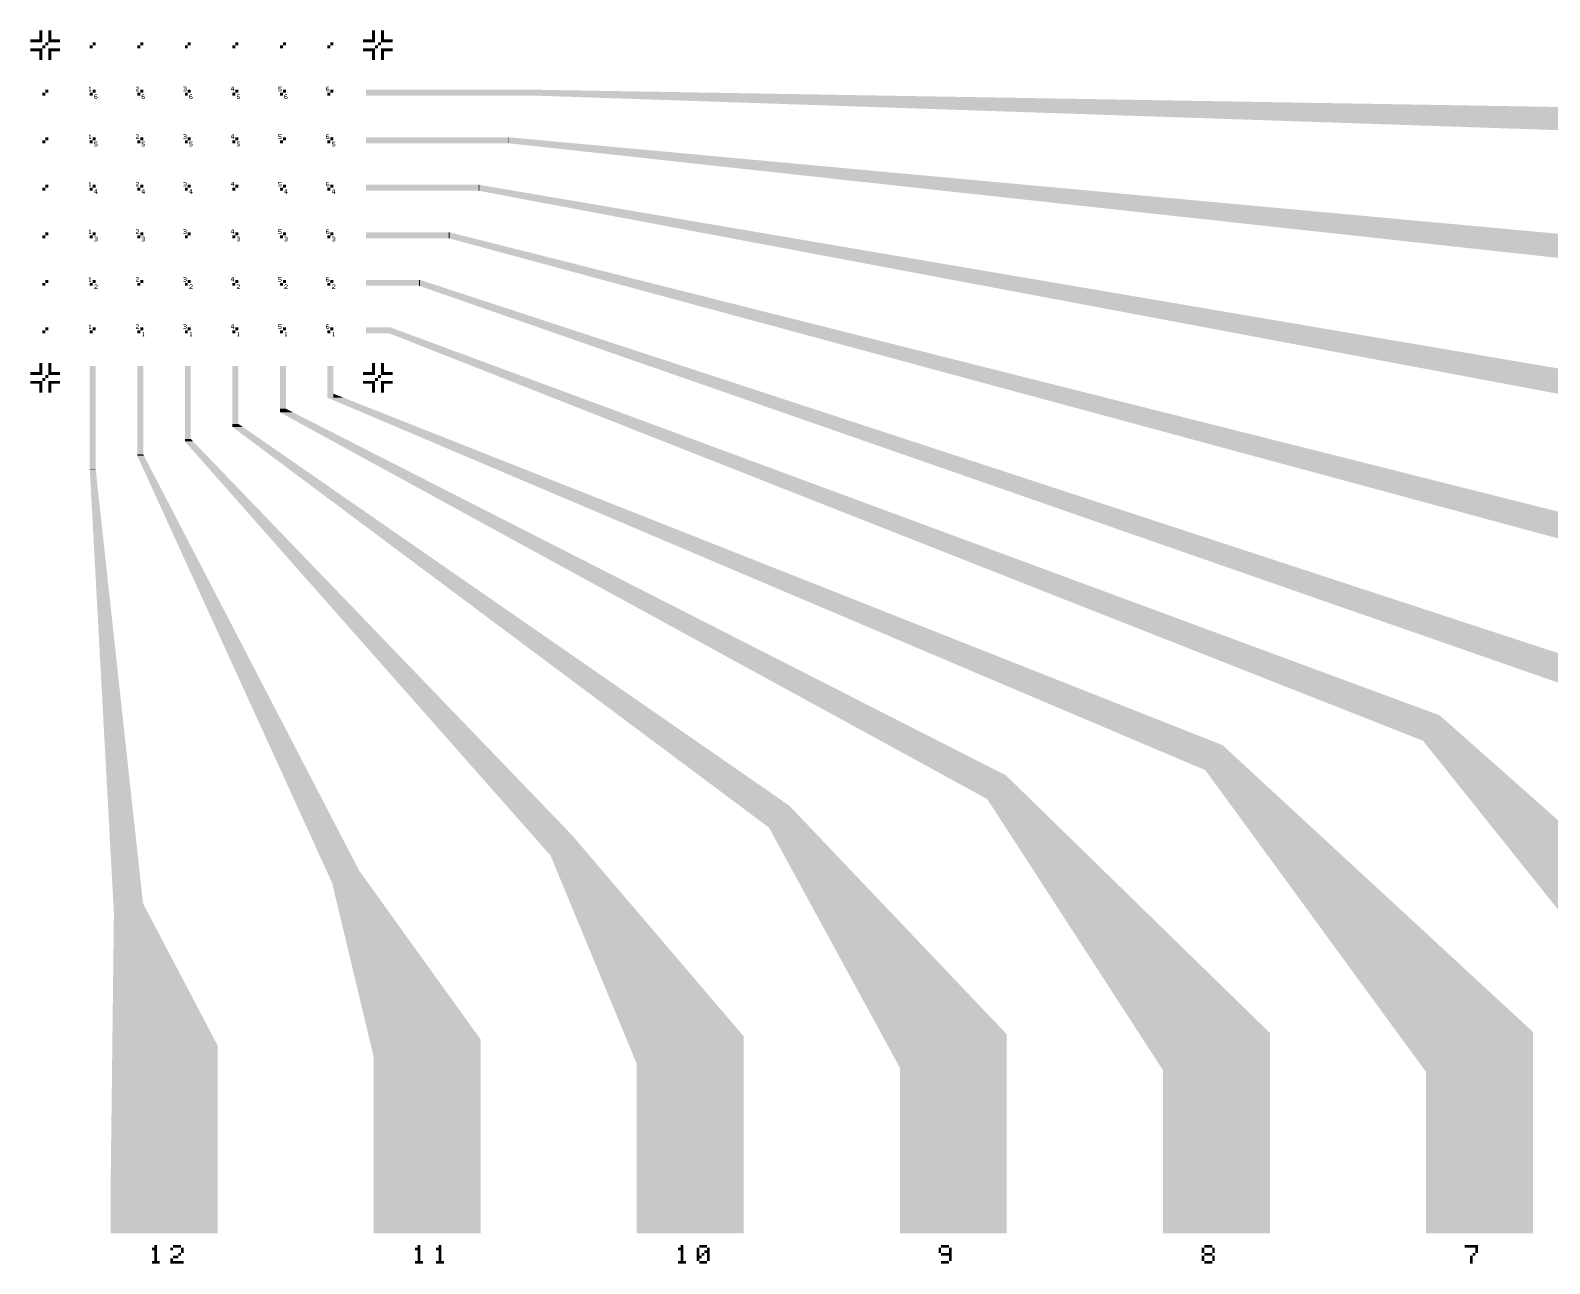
# Model space of a CAD drawing. Extents: x 149 to 8866, y 149 to 4853.
# Drawn here: x 4775 to 7332, y 149 to 2225 of the extents above; entities that cross this region are included whole.
import ezdxf

# ---------------------------------------------------------------- set-up
doc = ezdxf.new("R2010")
doc.units = 0
doc.layers.add('L1D0', color=1, linetype='CONTINUOUS')

msp = doc.modelspace()

# ---------------------------------------------------------------- linework, layer by layer
at = {"layer": 'L1D0'}
for points in [[(4790, 2210), (4790, 2225), (4795, 2210), (4795, 2225)], [(4805, 2210), (4805, 2225), (4810, 2210), (4810, 2225)], [(5350, 2210), (5350, 2225), (5355, 2210), (5355, 2225)], [(5365, 2210), (5365, 2225), (5370, 2210), (5370, 2225)], [(4775, 2205), (4775, 2210), (4795, 2205), (4795, 2210)], [(4795, 2195), (4795, 2200), (4800, 2195), (4800, 2200)], [(4800, 2200), (4800, 2205), (4805, 2200), (4805, 2205)], [(4805, 2205), (4805, 2210), (4825, 2205), (4825, 2210)], [(4875, 2195), (4875, 2200), (4880, 2195), (4880, 2200)], [(4880, 2200), (4880, 2205), (4885, 2200), (4885, 2205)], [(4955, 2195), (4955, 2200), (4960, 2195), (4960, 2200)], [(4960, 2200), (4960, 2205), (4965, 2200), (4965, 2205)], [(5035, 2195), (5035, 2200), (5040, 2195), (5040, 2200)], [(5040, 2200), (5040, 2205), (5045, 2200), (5045, 2205)], [(5115, 2195), (5115, 2200), (5120, 2195), (5120, 2200)], [(5120, 2200), (5120, 2205), (5125, 2200), (5125, 2205)], [(5195, 2195), (5195, 2200), (5200, 2195), (5200, 2200)], [(5200, 2200), (5200, 2205), (5205, 2200), (5205, 2205)], [(5275, 2195), (5275, 2200), (5280, 2195), (5280, 2200)], [(5280, 2200), (5280, 2205), (5285, 2200), (5285, 2205)], [(5335, 2205), (5335, 2210), (5355, 2205), (5355, 2210)], [(5355, 2195), (5355, 2200), (5360, 2195), (5360, 2200)], [(5360, 2200), (5360, 2205), (5365, 2200), (5365, 2205)], [(5365, 2205), (5365, 2210), (5385, 2205), (5385, 2210)], [(4775, 2190), (4775, 2195), (4795, 2190), (4795, 2195)], [(4790, 2175), (4790, 2190), (4795, 2175), (4795, 2190)], [(4805, 2190), (4805, 2195), (4825, 2190), (4825, 2195)], [(4805, 2175), (4805, 2190), (4810, 2175), (4810, 2190)], [(5335, 2190), (5335, 2195), (5355, 2190), (5355, 2195)], [(5350, 2175), (5350, 2190), (5355, 2175), (5355, 2190)], [(5365, 2190), (5365, 2195), (5385, 2190), (5385, 2195)], [(5365, 2175), (5365, 2190), (5370, 2175), (5370, 2190)], [(4800, 2120), (4800, 2125), (4805, 2120), (4805, 2125)], [(4873.611, 2127.778), (4873.611, 2128.889), (4875.833, 2127.778), (4875.833, 2128.889)], [(4873.611, 2122.222), (4873.611, 2123.333), (4876.944, 2122.222), (4876.944, 2123.333)], [(4874.722, 2128.889), (4874.722, 2130), (4875.833, 2128.889), (4875.833, 2130)], [(4874.722, 2123.333), (4874.722, 2127.778), (4875.833, 2123.333), (4875.833, 2127.778)], [(4880, 2120), (4880, 2125), (4885, 2120), (4885, 2125)], [(4952.5, 2127.778), (4952.5, 2128.889), (4953.611, 2127.778), (4953.611, 2128.889)], [(4952.5, 2123.333), (4952.5, 2124.444), (4953.611, 2123.333), (4953.611, 2124.444)], [(4952.5, 2122.222), (4952.5, 2123.333), (4958.056, 2122.222), (4958.056, 2123.333)], [(4953.611, 2128.889), (4953.611, 2130), (4956.944, 2128.889), (4956.944, 2130)], [(4953.611, 2124.444), (4953.611, 2125.556), (4955.833, 2124.444), (4955.833, 2125.556)], [(4955.833, 2125.556), (4955.833, 2126.667), (4956.944, 2125.556), (4956.944, 2126.667)], [(4956.944, 2126.667), (4956.944, 2128.889), (4958.056, 2126.667), (4958.056, 2128.889)], [(4960, 2120), (4960, 2125), (4965, 2120), (4965, 2125)], [(5032.5, 2128.889), (5032.5, 2130), (5036.944, 2128.889), (5036.944, 2130)], [(5032.5, 2122.222), (5032.5, 2123.333), (5036.944, 2122.222), (5036.944, 2123.333)], [(5033.611, 2125.556), (5033.611, 2126.667), (5036.944, 2125.556), (5036.944, 2126.667)], [(5036.944, 2126.667), (5036.944, 2128.889), (5038.056, 2126.667), (5038.056, 2128.889)], [(5036.944, 2123.333), (5036.944, 2125.556), (5038.056, 2123.333), (5038.056, 2125.556)], [(5040, 2120), (5040, 2125), (5045, 2120), (5045, 2125)], [(5112.5, 2125.556), (5112.5, 2126.667), (5113.611, 2125.556), (5113.611, 2126.667)], [(5112.5, 2124.444), (5112.5, 2125.556), (5118.056, 2124.444), (5118.056, 2125.556)], [(5113.611, 2126.667), (5113.611, 2128.889), (5114.722, 2126.667), (5114.722, 2128.889)], [(5114.722, 2128.889), (5114.722, 2130), (5116.944, 2128.889), (5116.944, 2130)], [(5115.833, 2125.556), (5115.833, 2128.889), (5116.944, 2125.556), (5116.944, 2128.889)], [(5115.833, 2122.222), (5115.833, 2124.444), (5116.944, 2122.222), (5116.944, 2124.444)], [(5120, 2120), (5120, 2125), (5125, 2120), (5125, 2125)], [(5192.5, 2128.889), (5192.5, 2130), (5198.056, 2128.889), (5198.056, 2130)], [(5192.5, 2126.667), (5192.5, 2128.889), (5193.611, 2126.667), (5193.611, 2128.889)], [(5192.5, 2125.556), (5192.5, 2126.667), (5196.944, 2125.556), (5196.944, 2126.667)], [(5192.5, 2122.222), (5192.5, 2123.333), (5196.944, 2122.222), (5196.944, 2123.333)], [(5196.944, 2123.333), (5196.944, 2125.556), (5198.056, 2123.333), (5198.056, 2125.556)], [(5200, 2120), (5200, 2125), (5205, 2120), (5205, 2125)], [(5272.5, 2123.333), (5272.5, 2128.889), (5273.611, 2123.333), (5273.611, 2128.889)], [(5273.611, 2128.889), (5273.611, 2130), (5276.944, 2128.889), (5276.944, 2130)], [(5273.611, 2125.556), (5273.611, 2126.667), (5276.944, 2125.556), (5276.944, 2126.667)], [(5273.611, 2122.222), (5273.611, 2123.333), (5276.944, 2122.222), (5276.944, 2123.333)], [(5276.944, 2123.333), (5276.944, 2125.556), (5278.056, 2123.333), (5278.056, 2125.556)], [(5280, 2120), (5280, 2125), (5285, 2120), (5285, 2125)], [(5340, 2115), (5340, 2125), (5629.921, 2115), (5629.921, 2125)], [(5630.032, 2114.996), (5629.921, 2115), (5630.032, 2125), (5629.921, 2125)], [(7997.436, 2035.073), (5630.032, 2114.996), (7997.436, 2085.046), (5630.032, 2125)], [(4795, 2115), (4795, 2120), (4800, 2115), (4800, 2120)], [(4875, 2115), (4875, 2120), (4880, 2115), (4880, 2120)], [(4882.5, 2110.833), (4882.5, 2116.389), (4883.611, 2110.833), (4883.611, 2116.389)], [(4883.611, 2116.389), (4883.611, 2117.5), (4886.944, 2116.389), (4886.944, 2117.5)], [(4883.611, 2113.056), (4883.611, 2114.167), (4886.944, 2113.056), (4886.944, 2114.167)], [(4883.611, 2109.722), (4883.611, 2110.833), (4886.944, 2109.722), (4886.944, 2110.833)], [(4886.944, 2110.833), (4886.944, 2113.056), (4888.056, 2110.833), (4888.056, 2113.056)], [(4955, 2115), (4955, 2120), (4960, 2115), (4960, 2120)], [(4962.5, 2110.833), (4962.5, 2116.389), (4963.611, 2110.833), (4963.611, 2116.389)], [(4963.611, 2116.389), (4963.611, 2117.5), (4966.944, 2116.389), (4966.944, 2117.5)], [(4963.611, 2113.056), (4963.611, 2114.167), (4966.944, 2113.056), (4966.944, 2114.167)], [(4963.611, 2109.722), (4963.611, 2110.833), (4966.944, 2109.722), (4966.944, 2110.833)], [(4966.944, 2110.833), (4966.944, 2113.056), (4968.056, 2110.833), (4968.056, 2113.056)], [(5035, 2115), (5035, 2120), (5040, 2115), (5040, 2120)], [(5042.5, 2110.833), (5042.5, 2116.389), (5043.611, 2110.833), (5043.611, 2116.389)], [(5043.611, 2116.389), (5043.611, 2117.5), (5046.944, 2116.389), (5046.944, 2117.5)], [(5043.611, 2113.056), (5043.611, 2114.167), (5046.944, 2113.056), (5046.944, 2114.167)], [(5043.611, 2109.722), (5043.611, 2110.833), (5046.944, 2109.722), (5046.944, 2110.833)], [(5046.944, 2110.833), (5046.944, 2113.056), (5048.056, 2110.833), (5048.056, 2113.056)], [(5115, 2115), (5115, 2120), (5120, 2115), (5120, 2120)], [(5122.5, 2110.833), (5122.5, 2116.389), (5123.611, 2110.833), (5123.611, 2116.389)], [(5123.611, 2116.389), (5123.611, 2117.5), (5126.944, 2116.389), (5126.944, 2117.5)], [(5123.611, 2113.056), (5123.611, 2114.167), (5126.944, 2113.056), (5126.944, 2114.167)], [(5123.611, 2109.722), (5123.611, 2110.833), (5126.944, 2109.722), (5126.944, 2110.833)], [(5126.944, 2110.833), (5126.944, 2113.056), (5128.056, 2110.833), (5128.056, 2113.056)], [(5195, 2115), (5195, 2120), (5200, 2115), (5200, 2120)], [(5202.5, 2110.833), (5202.5, 2116.389), (5203.611, 2110.833), (5203.611, 2116.389)], [(5203.611, 2116.389), (5203.611, 2117.5), (5206.944, 2116.389), (5206.944, 2117.5)], [(5203.611, 2113.056), (5203.611, 2114.167), (5206.944, 2113.056), (5206.944, 2114.167)], [(5203.611, 2109.722), (5203.611, 2110.833), (5206.944, 2109.722), (5206.944, 2110.833)], [(5206.944, 2110.833), (5206.944, 2113.056), (5208.056, 2110.833), (5208.056, 2113.056)], [(5275, 2115), (5275, 2120), (5280, 2115), (5280, 2120)], [(4873.611, 2047.778), (4873.611, 2048.889), (4875.833, 2047.778), (4875.833, 2048.889)], [(4874.722, 2048.889), (4874.722, 2050), (4875.833, 2048.889), (4875.833, 2050)], [(4874.722, 2043.333), (4874.722, 2047.778), (4875.833, 2043.333), (4875.833, 2047.778)], [(4952.5, 2047.778), (4952.5, 2048.889), (4953.611, 2047.778), (4953.611, 2048.889)], [(4953.611, 2048.889), (4953.611, 2050), (4956.944, 2048.889), (4956.944, 2050)], [(4955.833, 2045.556), (4955.833, 2046.667), (4956.944, 2045.556), (4956.944, 2046.667)], [(4956.944, 2046.667), (4956.944, 2048.889), (4958.056, 2046.667), (4958.056, 2048.889)], [(5032.5, 2048.889), (5032.5, 2050), (5036.944, 2048.889), (5036.944, 2050)], [(5033.611, 2045.556), (5033.611, 2046.667), (5036.944, 2045.556), (5036.944, 2046.667)], [(5036.944, 2046.667), (5036.944, 2048.889), (5038.056, 2046.667), (5038.056, 2048.889)], [(5112.5, 2045.556), (5112.5, 2046.667), (5113.611, 2045.556), (5113.611, 2046.667)], [(5113.611, 2046.667), (5113.611, 2048.889), (5114.722, 2046.667), (5114.722, 2048.889)], [(5114.722, 2048.889), (5114.722, 2050), (5116.944, 2048.889), (5116.944, 2050)], [(5115.833, 2045.556), (5115.833, 2048.889), (5116.944, 2045.556), (5116.944, 2048.889)], [(5192.5, 2048.889), (5192.5, 2050), (5198.056, 2048.889), (5198.056, 2050)], [(5192.5, 2046.667), (5192.5, 2048.889), (5193.611, 2046.667), (5193.611, 2048.889)], [(5192.5, 2045.556), (5192.5, 2046.667), (5196.944, 2045.556), (5196.944, 2046.667)], [(5272.5, 2043.333), (5272.5, 2048.889), (5273.611, 2043.333), (5273.611, 2048.889)], [(5273.611, 2048.889), (5273.611, 2050), (5276.944, 2048.889), (5276.944, 2050)], [(5273.611, 2045.556), (5273.611, 2046.667), (5276.944, 2045.556), (5276.944, 2046.667)], [(4795, 2035), (4795, 2040), (4800, 2035), (4800, 2040)], [(4800, 2040), (4800, 2045), (4805, 2040), (4805, 2045)], [(4873.611, 2042.222), (4873.611, 2043.333), (4876.944, 2042.222), (4876.944, 2043.333)], [(4875, 2035), (4875, 2040), (4880, 2035), (4880, 2040)], [(4880, 2040), (4880, 2045), (4885, 2040), (4885, 2045)], [(4882.5, 2036.389), (4882.5, 2037.5), (4888.056, 2036.389), (4888.056, 2037.5)], [(4882.5, 2034.167), (4882.5, 2036.389), (4883.611, 2034.167), (4883.611, 2036.389)], [(4882.5, 2033.056), (4882.5, 2034.167), (4886.944, 2033.056), (4886.944, 2034.167)], [(4882.5, 2029.722), (4882.5, 2030.833), (4886.944, 2029.722), (4886.944, 2030.833)], [(4886.944, 2030.833), (4886.944, 2033.056), (4888.056, 2030.833), (4888.056, 2033.056)], [(4952.5, 2043.333), (4952.5, 2044.444), (4953.611, 2043.333), (4953.611, 2044.444)], [(4952.5, 2042.222), (4952.5, 2043.333), (4958.056, 2042.222), (4958.056, 2043.333)], [(4953.611, 2044.444), (4953.611, 2045.556), (4955.833, 2044.444), (4955.833, 2045.556)], [(4955, 2035), (4955, 2040), (4960, 2035), (4960, 2040)], [(4960, 2040), (4960, 2045), (4965, 2040), (4965, 2045)], [(4962.5, 2036.389), (4962.5, 2037.5), (4968.056, 2036.389), (4968.056, 2037.5)], [(4962.5, 2034.167), (4962.5, 2036.389), (4963.611, 2034.167), (4963.611, 2036.389)], [(4962.5, 2033.056), (4962.5, 2034.167), (4966.944, 2033.056), (4966.944, 2034.167)], [(4962.5, 2029.722), (4962.5, 2030.833), (4966.944, 2029.722), (4966.944, 2030.833)], [(4966.944, 2030.833), (4966.944, 2033.056), (4968.056, 2030.833), (4968.056, 2033.056)], [(5032.5, 2042.222), (5032.5, 2043.333), (5036.944, 2042.222), (5036.944, 2043.333)], [(5035, 2035), (5035, 2040), (5040, 2035), (5040, 2040)], [(5036.944, 2043.333), (5036.944, 2045.556), (5038.056, 2043.333), (5038.056, 2045.556)], [(5040, 2040), (5040, 2045), (5045, 2040), (5045, 2045)], [(5042.5, 2036.389), (5042.5, 2037.5), (5048.056, 2036.389), (5048.056, 2037.5)], [(5042.5, 2034.167), (5042.5, 2036.389), (5043.611, 2034.167), (5043.611, 2036.389)], [(5042.5, 2033.056), (5042.5, 2034.167), (5046.944, 2033.056), (5046.944, 2034.167)], [(5042.5, 2029.722), (5042.5, 2030.833), (5046.944, 2029.722), (5046.944, 2030.833)], [(5046.944, 2030.833), (5046.944, 2033.056), (5048.056, 2030.833), (5048.056, 2033.056)], [(5112.5, 2044.444), (5112.5, 2045.556), (5118.056, 2044.444), (5118.056, 2045.556)], [(5115, 2035), (5115, 2040), (5120, 2035), (5120, 2040)], [(5115.833, 2042.222), (5115.833, 2044.444), (5116.944, 2042.222), (5116.944, 2044.444)], [(5120, 2040), (5120, 2045), (5125, 2040), (5125, 2045)], [(5122.5, 2036.389), (5122.5, 2037.5), (5128.056, 2036.389), (5128.056, 2037.5)], [(5122.5, 2034.167), (5122.5, 2036.389), (5123.611, 2034.167), (5123.611, 2036.389)], [(5122.5, 2033.056), (5122.5, 2034.167), (5126.944, 2033.056), (5126.944, 2034.167)], [(5122.5, 2029.722), (5122.5, 2030.833), (5126.944, 2029.722), (5126.944, 2030.833)], [(5126.944, 2030.833), (5126.944, 2033.056), (5128.056, 2030.833), (5128.056, 2033.056)], [(5192.5, 2042.222), (5192.5, 2043.333), (5196.944, 2042.222), (5196.944, 2043.333)], [(5195, 2035), (5195, 2040), (5200, 2035), (5200, 2040)], [(5196.944, 2043.333), (5196.944, 2045.556), (5198.056, 2043.333), (5198.056, 2045.556)], [(5200, 2040), (5200, 2045), (5205, 2040), (5205, 2045)], [(5273.611, 2042.222), (5273.611, 2043.333), (5276.944, 2042.222), (5276.944, 2043.333)], [(5275, 2035), (5275, 2040), (5280, 2035), (5280, 2040)], [(5276.944, 2043.333), (5276.944, 2045.556), (5278.056, 2043.333), (5278.056, 2045.556)], [(5280, 2040), (5280, 2045), (5285, 2040), (5285, 2045)], [(5282.5, 2036.389), (5282.5, 2037.5), (5288.056, 2036.389), (5288.056, 2037.5)], [(5282.5, 2034.167), (5282.5, 2036.389), (5283.611, 2034.167), (5283.611, 2036.389)], [(5282.5, 2033.056), (5282.5, 2034.167), (5286.944, 2033.056), (5286.944, 2034.167)], [(5282.5, 2029.722), (5282.5, 2030.833), (5286.944, 2029.722), (5286.944, 2030.833)], [(5286.944, 2030.833), (5286.944, 2033.056), (5288.056, 2030.833), (5288.056, 2033.056)], [(5340, 2035), (5340, 2045), (5579.729, 2035), (5579.729, 2045)], [(5580.227, 2034.946), (5579.729, 2035), (5580.227, 2045), (5579.729, 2045)], [(7892.95, 1782.289), (5580.227, 2034.946), (7892.95, 1832.419), (5580.227, 2045)], [(4874.722, 1968.889), (4874.722, 1970), (4875.833, 1968.889), (4875.833, 1970)], [(4953.611, 1968.889), (4953.611, 1970), (4956.944, 1968.889), (4956.944, 1970)], [(5032.5, 1968.889), (5032.5, 1970), (5036.944, 1968.889), (5036.944, 1970)], [(5114.722, 1968.889), (5114.722, 1970), (5116.944, 1968.889), (5116.944, 1970)], [(5192.5, 1968.889), (5192.5, 1970), (5198.056, 1968.889), (5198.056, 1970)], [(5273.611, 1968.889), (5273.611, 1970), (5276.944, 1968.889), (5276.944, 1970)], [(4795, 1955), (4795, 1960), (4800, 1955), (4800, 1960)], [(4800, 1960), (4800, 1965), (4805, 1960), (4805, 1965)], [(4873.611, 1967.778), (4873.611, 1968.889), (4875.833, 1967.778), (4875.833, 1968.889)], [(4873.611, 1962.222), (4873.611, 1963.333), (4876.944, 1962.222), (4876.944, 1963.333)], [(4874.722, 1963.333), (4874.722, 1967.778), (4875.833, 1963.333), (4875.833, 1967.778)], [(4875, 1955), (4875, 1960), (4880, 1955), (4880, 1960)], [(4880, 1960), (4880, 1965), (4885, 1960), (4885, 1965)], [(4882.5, 1953.056), (4882.5, 1954.167), (4883.611, 1953.056), (4883.611, 1954.167)], [(4882.5, 1951.944), (4882.5, 1953.056), (4888.056, 1951.944), (4888.056, 1953.056)], [(4883.611, 1954.167), (4883.611, 1956.389), (4884.722, 1954.167), (4884.722, 1956.389)], [(4884.722, 1956.389), (4884.722, 1957.5), (4886.944, 1956.389), (4886.944, 1957.5)], [(4885.833, 1953.056), (4885.833, 1956.389), (4886.944, 1953.056), (4886.944, 1956.389)], [(4885.833, 1949.722), (4885.833, 1951.944), (4886.944, 1949.722), (4886.944, 1951.944)], [(4952.5, 1967.778), (4952.5, 1968.889), (4953.611, 1967.778), (4953.611, 1968.889)], [(4952.5, 1963.333), (4952.5, 1964.444), (4953.611, 1963.333), (4953.611, 1964.444)], [(4952.5, 1962.222), (4952.5, 1963.333), (4958.056, 1962.222), (4958.056, 1963.333)], [(4953.611, 1964.444), (4953.611, 1965.556), (4955.833, 1964.444), (4955.833, 1965.556)], [(4955, 1955), (4955, 1960), (4960, 1955), (4960, 1960)], [(4955.833, 1965.556), (4955.833, 1966.667), (4956.944, 1965.556), (4956.944, 1966.667)], [(4956.944, 1966.667), (4956.944, 1968.889), (4958.056, 1966.667), (4958.056, 1968.889)], [(4960, 1960), (4960, 1965), (4965, 1960), (4965, 1965)], [(4962.5, 1953.056), (4962.5, 1954.167), (4963.611, 1953.056), (4963.611, 1954.167)], [(4962.5, 1951.944), (4962.5, 1953.056), (4968.056, 1951.944), (4968.056, 1953.056)], [(4963.611, 1954.167), (4963.611, 1956.389), (4964.722, 1954.167), (4964.722, 1956.389)], [(4964.722, 1956.389), (4964.722, 1957.5), (4966.944, 1956.389), (4966.944, 1957.5)], [(4965.833, 1953.056), (4965.833, 1956.389), (4966.944, 1953.056), (4966.944, 1956.389)], [(4965.833, 1949.722), (4965.833, 1951.944), (4966.944, 1949.722), (4966.944, 1951.944)], [(5032.5, 1962.222), (5032.5, 1963.333), (5036.944, 1962.222), (5036.944, 1963.333)], [(5033.611, 1965.556), (5033.611, 1966.667), (5036.944, 1965.556), (5036.944, 1966.667)], [(5035, 1955), (5035, 1960), (5040, 1955), (5040, 1960)], [(5036.944, 1966.667), (5036.944, 1968.889), (5038.056, 1966.667), (5038.056, 1968.889)], [(5036.944, 1963.333), (5036.944, 1965.556), (5038.056, 1963.333), (5038.056, 1965.556)], [(5040, 1960), (5040, 1965), (5045, 1960), (5045, 1965)], [(5042.5, 1953.056), (5042.5, 1954.167), (5043.611, 1953.056), (5043.611, 1954.167)], [(5042.5, 1951.944), (5042.5, 1953.056), (5048.056, 1951.944), (5048.056, 1953.056)], [(5043.611, 1954.167), (5043.611, 1956.389), (5044.722, 1954.167), (5044.722, 1956.389)], [(5044.722, 1956.389), (5044.722, 1957.5), (5046.944, 1956.389), (5046.944, 1957.5)], [(5045.833, 1953.056), (5045.833, 1956.389), (5046.944, 1953.056), (5046.944, 1956.389)], [(5045.833, 1949.722), (5045.833, 1951.944), (5046.944, 1949.722), (5046.944, 1951.944)], [(5112.5, 1965.556), (5112.5, 1966.667), (5113.611, 1965.556), (5113.611, 1966.667)], [(5112.5, 1964.444), (5112.5, 1965.556), (5118.056, 1964.444), (5118.056, 1965.556)], [(5113.611, 1966.667), (5113.611, 1968.889), (5114.722, 1966.667), (5114.722, 1968.889)], [(5115, 1955), (5115, 1960), (5120, 1955), (5120, 1960)], [(5115.833, 1965.556), (5115.833, 1968.889), (5116.944, 1965.556), (5116.944, 1968.889)], [(5115.833, 1962.222), (5115.833, 1964.444), (5116.944, 1962.222), (5116.944, 1964.444)], [(5120, 1960), (5120, 1965), (5125, 1960), (5125, 1965)], [(5192.5, 1966.667), (5192.5, 1968.889), (5193.611, 1966.667), (5193.611, 1968.889)], [(5192.5, 1965.556), (5192.5, 1966.667), (5196.944, 1965.556), (5196.944, 1966.667)], [(5192.5, 1962.222), (5192.5, 1963.333), (5196.944, 1962.222), (5196.944, 1963.333)], [(5195, 1955), (5195, 1960), (5200, 1955), (5200, 1960)], [(5196.944, 1963.333), (5196.944, 1965.556), (5198.056, 1963.333), (5198.056, 1965.556)], [(5200, 1960), (5200, 1965), (5205, 1960), (5205, 1965)], [(5202.5, 1953.056), (5202.5, 1954.167), (5203.611, 1953.056), (5203.611, 1954.167)], [(5202.5, 1951.944), (5202.5, 1953.056), (5208.056, 1951.944), (5208.056, 1953.056)], [(5203.611, 1954.167), (5203.611, 1956.389), (5204.722, 1954.167), (5204.722, 1956.389)], [(5204.722, 1956.389), (5204.722, 1957.5), (5206.944, 1956.389), (5206.944, 1957.5)], [(5205.833, 1953.056), (5205.833, 1956.389), (5206.944, 1953.056), (5206.944, 1956.389)], [(5205.833, 1949.722), (5205.833, 1951.944), (5206.944, 1949.722), (5206.944, 1951.944)], [(5272.5, 1963.333), (5272.5, 1968.889), (5273.611, 1963.333), (5273.611, 1968.889)], [(5273.611, 1965.556), (5273.611, 1966.667), (5276.944, 1965.556), (5276.944, 1966.667)], [(5273.611, 1962.222), (5273.611, 1963.333), (5276.944, 1962.222), (5276.944, 1963.333)], [(5275, 1955), (5275, 1960), (5280, 1955), (5280, 1960)], [(5276.944, 1963.333), (5276.944, 1965.556), (5278.056, 1963.333), (5278.056, 1965.556)], [(5280, 1960), (5280, 1965), (5285, 1960), (5285, 1965)], [(5282.5, 1953.056), (5282.5, 1954.167), (5283.611, 1953.056), (5283.611, 1954.167)], [(5282.5, 1951.944), (5282.5, 1953.056), (5288.056, 1951.944), (5288.056, 1953.056)], [(5283.611, 1954.167), (5283.611, 1956.389), (5284.722, 1954.167), (5284.722, 1956.389)], [(5284.722, 1956.389), (5284.722, 1957.5), (5286.944, 1956.389), (5286.944, 1957.5)], [(5285.833, 1953.056), (5285.833, 1956.389), (5286.944, 1953.056), (5286.944, 1956.389)], [(5285.833, 1949.722), (5285.833, 1951.944), (5286.944, 1949.722), (5286.944, 1951.944)], [(5340, 1955), (5340, 1965), (5529.535, 1955), (5529.535, 1965)], [(5530.421, 1954.833), (5529.535, 1955), (5530.421, 1965), (5529.535, 1965)], [(7790.145, 1529.75), (5530.421, 1954.833), (7790.145, 1580.37), (5530.421, 1965)], [(4795, 1875), (4795, 1880), (4800, 1875), (4800, 1880)], [(4800, 1880), (4800, 1885), (4805, 1880), (4805, 1885)], [(4873.611, 1887.778), (4873.611, 1888.889), (4875.833, 1887.778), (4875.833, 1888.889)], [(4873.611, 1882.222), (4873.611, 1883.333), (4876.944, 1882.222), (4876.944, 1883.333)], [(4874.722, 1888.889), (4874.722, 1890), (4875.833, 1888.889), (4875.833, 1890)], [(4874.722, 1883.333), (4874.722, 1887.778), (4875.833, 1883.333), (4875.833, 1887.778)], [(4875, 1875), (4875, 1880), (4880, 1875), (4880, 1880)], [(4880, 1880), (4880, 1885), (4885, 1880), (4885, 1885)], [(4882.5, 1876.389), (4882.5, 1877.5), (4886.944, 1876.389), (4886.944, 1877.5)], [(4882.5, 1869.722), (4882.5, 1870.833), (4886.944, 1869.722), (4886.944, 1870.833)], [(4883.611, 1873.056), (4883.611, 1874.167), (4886.944, 1873.056), (4886.944, 1874.167)], [(4886.944, 1874.167), (4886.944, 1876.389), (4888.056, 1874.167), (4888.056, 1876.389)], [(4886.944, 1870.833), (4886.944, 1873.056), (4888.056, 1870.833), (4888.056, 1873.056)], [(4952.5, 1887.778), (4952.5, 1888.889), (4953.611, 1887.778), (4953.611, 1888.889)], [(4952.5, 1883.333), (4952.5, 1884.444), (4953.611, 1883.333), (4953.611, 1884.444)], [(4952.5, 1882.222), (4952.5, 1883.333), (4958.056, 1882.222), (4958.056, 1883.333)], [(4953.611, 1888.889), (4953.611, 1890), (4956.944, 1888.889), (4956.944, 1890)], [(4953.611, 1884.444), (4953.611, 1885.556), (4955.833, 1884.444), (4955.833, 1885.556)], [(4955, 1875), (4955, 1880), (4960, 1875), (4960, 1880)], [(4955.833, 1885.556), (4955.833, 1886.667), (4956.944, 1885.556), (4956.944, 1886.667)], [(4956.944, 1886.667), (4956.944, 1888.889), (4958.056, 1886.667), (4958.056, 1888.889)], [(4960, 1880), (4960, 1885), (4965, 1880), (4965, 1885)], [(4962.5, 1876.389), (4962.5, 1877.5), (4966.944, 1876.389), (4966.944, 1877.5)], [(4962.5, 1869.722), (4962.5, 1870.833), (4966.944, 1869.722), (4966.944, 1870.833)], [(4963.611, 1873.056), (4963.611, 1874.167), (4966.944, 1873.056), (4966.944, 1874.167)], [(4966.944, 1874.167), (4966.944, 1876.389), (4968.056, 1874.167), (4968.056, 1876.389)], [(4966.944, 1870.833), (4966.944, 1873.056), (4968.056, 1870.833), (4968.056, 1873.056)], [(5032.5, 1888.889), (5032.5, 1890), (5036.944, 1888.889), (5036.944, 1890)], [(5032.5, 1882.222), (5032.5, 1883.333), (5036.944, 1882.222), (5036.944, 1883.333)], [(5033.611, 1885.556), (5033.611, 1886.667), (5036.944, 1885.556), (5036.944, 1886.667)], [(5035, 1875), (5035, 1880), (5040, 1875), (5040, 1880)], [(5036.944, 1886.667), (5036.944, 1888.889), (5038.056, 1886.667), (5038.056, 1888.889)], [(5036.944, 1883.333), (5036.944, 1885.556), (5038.056, 1883.333), (5038.056, 1885.556)], [(5040, 1880), (5040, 1885), (5045, 1880), (5045, 1885)], [(5112.5, 1885.556), (5112.5, 1886.667), (5113.611, 1885.556), (5113.611, 1886.667)], [(5112.5, 1884.444), (5112.5, 1885.556), (5118.056, 1884.444), (5118.056, 1885.556)], [(5113.611, 1886.667), (5113.611, 1888.889), (5114.722, 1886.667), (5114.722, 1888.889)], [(5114.722, 1888.889), (5114.722, 1890), (5116.944, 1888.889), (5116.944, 1890)], [(5115, 1875), (5115, 1880), (5120, 1875), (5120, 1880)], [(5115.833, 1885.556), (5115.833, 1888.889), (5116.944, 1885.556), (5116.944, 1888.889)], [(5115.833, 1882.222), (5115.833, 1884.444), (5116.944, 1882.222), (5116.944, 1884.444)], [(5120, 1880), (5120, 1885), (5125, 1880), (5125, 1885)], [(5122.5, 1876.389), (5122.5, 1877.5), (5126.944, 1876.389), (5126.944, 1877.5)], [(5122.5, 1869.722), (5122.5, 1870.833), (5126.944, 1869.722), (5126.944, 1870.833)], [(5123.611, 1873.056), (5123.611, 1874.167), (5126.944, 1873.056), (5126.944, 1874.167)], [(5126.944, 1874.167), (5126.944, 1876.389), (5128.056, 1874.167), (5128.056, 1876.389)], [(5126.944, 1870.833), (5126.944, 1873.056), (5128.056, 1870.833), (5128.056, 1873.056)], [(5192.5, 1888.889), (5192.5, 1890), (5198.056, 1888.889), (5198.056, 1890)], [(5192.5, 1886.667), (5192.5, 1888.889), (5193.611, 1886.667), (5193.611, 1888.889)], [(5192.5, 1885.556), (5192.5, 1886.667), (5196.944, 1885.556), (5196.944, 1886.667)], [(5192.5, 1882.222), (5192.5, 1883.333), (5196.944, 1882.222), (5196.944, 1883.333)], [(5195, 1875), (5195, 1880), (5200, 1875), (5200, 1880)], [(5196.944, 1883.333), (5196.944, 1885.556), (5198.056, 1883.333), (5198.056, 1885.556)], [(5200, 1880), (5200, 1885), (5205, 1880), (5205, 1885)], [(5202.5, 1876.389), (5202.5, 1877.5), (5206.944, 1876.389), (5206.944, 1877.5)], [(5202.5, 1869.722), (5202.5, 1870.833), (5206.944, 1869.722), (5206.944, 1870.833)], [(5203.611, 1873.056), (5203.611, 1874.167), (5206.944, 1873.056), (5206.944, 1874.167)], [(5206.944, 1874.167), (5206.944, 1876.389), (5208.056, 1874.167), (5208.056, 1876.389)], [(5206.944, 1870.833), (5206.944, 1873.056), (5208.056, 1870.833), (5208.056, 1873.056)], [(5272.5, 1883.333), (5272.5, 1888.889), (5273.611, 1883.333), (5273.611, 1888.889)], [(5273.611, 1888.889), (5273.611, 1890), (5276.944, 1888.889), (5276.944, 1890)], [(5273.611, 1885.556), (5273.611, 1886.667), (5276.944, 1885.556), (5276.944, 1886.667)], [(5273.611, 1882.222), (5273.611, 1883.333), (5276.944, 1882.222), (5276.944, 1883.333)], [(5275, 1875), (5275, 1880), (5280, 1875), (5280, 1880)], [(5276.944, 1883.333), (5276.944, 1885.556), (5278.056, 1883.333), (5278.056, 1885.556)], [(5280, 1880), (5280, 1885), (5285, 1880), (5285, 1885)], [(5282.5, 1876.389), (5282.5, 1877.5), (5286.944, 1876.389), (5286.944, 1877.5)], [(5282.5, 1869.722), (5282.5, 1870.833), (5286.944, 1869.722), (5286.944, 1870.833)], [(5283.611, 1873.056), (5283.611, 1874.167), (5286.944, 1873.056), (5286.944, 1874.167)], [(5286.944, 1874.167), (5286.944, 1876.389), (5288.056, 1874.167), (5288.056, 1876.389)], [(5286.944, 1870.833), (5286.944, 1873.056), (5288.056, 1870.833), (5288.056, 1873.056)], [(5340, 1875), (5340, 1885), (5479.336, 1875), (5479.336, 1885)], [(5480.619, 1874.653), (5479.336, 1875), (5480.619, 1885), (5479.336, 1885)], [(7688.138, 1277.312), (5480.619, 1874.653), (7688.138, 1328.77), (5480.619, 1885)], [(4795, 1795), (4795, 1800), (4800, 1795), (4800, 1800)], [(4800, 1800), (4800, 1805), (4805, 1800), (4805, 1805)], [(4873.611, 1807.778), (4873.611, 1808.889), (4875.833, 1807.778), (4875.833, 1808.889)], [(4873.611, 1802.222), (4873.611, 1803.333), (4876.944, 1802.222), (4876.944, 1803.333)], [(4874.722, 1808.889), (4874.722, 1810), (4875.833, 1808.889), (4875.833, 1810)], [(4874.722, 1803.333), (4874.722, 1807.778), (4875.833, 1803.333), (4875.833, 1807.778)], [(4875, 1795), (4875, 1800), (4880, 1795), (4880, 1800)], [(4880, 1800), (4880, 1805), (4885, 1800), (4885, 1805)], [(4882.5, 1795.278), (4882.5, 1796.389), (4883.611, 1795.278), (4883.611, 1796.389)], [(4882.5, 1790.833), (4882.5, 1791.944), (4883.611, 1790.833), (4883.611, 1791.944)], [(4882.5, 1789.722), (4882.5, 1790.833), (4888.056, 1789.722), (4888.056, 1790.833)], [(4883.611, 1796.389), (4883.611, 1797.5), (4886.944, 1796.389), (4886.944, 1797.5)], [(4883.611, 1791.944), (4883.611, 1793.056), (4885.833, 1791.944), (4885.833, 1793.056)], [(4885.833, 1793.056), (4885.833, 1794.167), (4886.944, 1793.056), (4886.944, 1794.167)], [(4886.944, 1794.167), (4886.944, 1796.389), (4888.056, 1794.167), (4888.056, 1796.389)], [(4952.5, 1807.778), (4952.5, 1808.889), (4953.611, 1807.778), (4953.611, 1808.889)], [(4952.5, 1803.333), (4952.5, 1804.444), (4953.611, 1803.333), (4953.611, 1804.444)], [(4952.5, 1802.222), (4952.5, 1803.333), (4958.056, 1802.222), (4958.056, 1803.333)], [(4953.611, 1808.889), (4953.611, 1810), (4956.944, 1808.889), (4956.944, 1810)], [(4953.611, 1804.444), (4953.611, 1805.556), (4955.833, 1804.444), (4955.833, 1805.556)], [(4955, 1795), (4955, 1800), (4960, 1795), (4960, 1800)], [(4955.833, 1805.556), (4955.833, 1806.667), (4956.944, 1805.556), (4956.944, 1806.667)], [(4956.944, 1806.667), (4956.944, 1808.889), (4958.056, 1806.667), (4958.056, 1808.889)], [(4960, 1800), (4960, 1805), (4965, 1800), (4965, 1805)], [(5032.5, 1808.889), (5032.5, 1810), (5036.944, 1808.889), (5036.944, 1810)], [(5032.5, 1802.222), (5032.5, 1803.333), (5036.944, 1802.222), (5036.944, 1803.333)], [(5033.611, 1805.556), (5033.611, 1806.667), (5036.944, 1805.556), (5036.944, 1806.667)], [(5035, 1795), (5035, 1800), (5040, 1795), (5040, 1800)], [(5036.944, 1806.667), (5036.944, 1808.889), (5038.056, 1806.667), (5038.056, 1808.889)], [(5036.944, 1803.333), (5036.944, 1805.556), (5038.056, 1803.333), (5038.056, 1805.556)], [(5040, 1800), (5040, 1805), (5045, 1800), (5045, 1805)], [(5042.5, 1795.278), (5042.5, 1796.389), (5043.611, 1795.278), (5043.611, 1796.389)], [(5042.5, 1790.833), (5042.5, 1791.944), (5043.611, 1790.833), (5043.611, 1791.944)], [(5042.5, 1789.722), (5042.5, 1790.833), (5048.056, 1789.722), (5048.056, 1790.833)], [(5043.611, 1796.389), (5043.611, 1797.5), (5046.944, 1796.389), (5046.944, 1797.5)], [(5043.611, 1791.944), (5043.611, 1793.056), (5045.833, 1791.944), (5045.833, 1793.056)], [(5045.833, 1793.056), (5045.833, 1794.167), (5046.944, 1793.056), (5046.944, 1794.167)], [(5046.944, 1794.167), (5046.944, 1796.389), (5048.056, 1794.167), (5048.056, 1796.389)], [(5112.5, 1805.556), (5112.5, 1806.667), (5113.611, 1805.556), (5113.611, 1806.667)], [(5112.5, 1804.444), (5112.5, 1805.556), (5118.056, 1804.444), (5118.056, 1805.556)], [(5113.611, 1806.667), (5113.611, 1808.889), (5114.722, 1806.667), (5114.722, 1808.889)], [(5114.722, 1808.889), (5114.722, 1810), (5116.944, 1808.889), (5116.944, 1810)], [(5115, 1795), (5115, 1800), (5120, 1795), (5120, 1800)], [(5115.833, 1805.556), (5115.833, 1808.889), (5116.944, 1805.556), (5116.944, 1808.889)], [(5115.833, 1802.222), (5115.833, 1804.444), (5116.944, 1802.222), (5116.944, 1804.444)], [(5120, 1800), (5120, 1805), (5125, 1800), (5125, 1805)], [(5122.5, 1795.278), (5122.5, 1796.389), (5123.611, 1795.278), (5123.611, 1796.389)], [(5122.5, 1790.833), (5122.5, 1791.944), (5123.611, 1790.833), (5123.611, 1791.944)], [(5122.5, 1789.722), (5122.5, 1790.833), (5128.056, 1789.722), (5128.056, 1790.833)], [(5123.611, 1796.389), (5123.611, 1797.5), (5126.944, 1796.389), (5126.944, 1797.5)], [(5123.611, 1791.944), (5123.611, 1793.056), (5125.833, 1791.944), (5125.833, 1793.056)], [(5125.833, 1793.056), (5125.833, 1794.167), (5126.944, 1793.056), (5126.944, 1794.167)], [(5126.944, 1794.167), (5126.944, 1796.389), (5128.056, 1794.167), (5128.056, 1796.389)], [(5192.5, 1808.889), (5192.5, 1810), (5198.056, 1808.889), (5198.056, 1810)], [(5192.5, 1806.667), (5192.5, 1808.889), (5193.611, 1806.667), (5193.611, 1808.889)], [(5192.5, 1805.556), (5192.5, 1806.667), (5196.944, 1805.556), (5196.944, 1806.667)], [(5192.5, 1802.222), (5192.5, 1803.333), (5196.944, 1802.222), (5196.944, 1803.333)], [(5195, 1795), (5195, 1800), (5200, 1795), (5200, 1800)], [(5196.944, 1803.333), (5196.944, 1805.556), (5198.056, 1803.333), (5198.056, 1805.556)], [(5200, 1800), (5200, 1805), (5205, 1800), (5205, 1805)], [(5202.5, 1795.278), (5202.5, 1796.389), (5203.611, 1795.278), (5203.611, 1796.389)], [(5202.5, 1790.833), (5202.5, 1791.944), (5203.611, 1790.833), (5203.611, 1791.944)], [(5202.5, 1789.722), (5202.5, 1790.833), (5208.056, 1789.722), (5208.056, 1790.833)], [(5203.611, 1796.389), (5203.611, 1797.5), (5206.944, 1796.389), (5206.944, 1797.5)], [(5203.611, 1791.944), (5203.611, 1793.056), (5205.833, 1791.944), (5205.833, 1793.056)], [(5205.833, 1793.056), (5205.833, 1794.167), (5206.944, 1793.056), (5206.944, 1794.167)], [(5206.944, 1794.167), (5206.944, 1796.389), (5208.056, 1794.167), (5208.056, 1796.389)], [(5272.5, 1803.333), (5272.5, 1808.889), (5273.611, 1803.333), (5273.611, 1808.889)], [(5273.611, 1808.889), (5273.611, 1810), (5276.944, 1808.889), (5276.944, 1810)], [(5273.611, 1805.556), (5273.611, 1806.667), (5276.944, 1805.556), (5276.944, 1806.667)], [(5273.611, 1802.222), (5273.611, 1803.333), (5276.944, 1802.222), (5276.944, 1803.333)], [(5275, 1795), (5275, 1800), (5280, 1795), (5280, 1800)], [(5276.944, 1803.333), (5276.944, 1805.556), (5278.056, 1803.333), (5278.056, 1805.556)], [(5280, 1800), (5280, 1805), (5285, 1800), (5285, 1805)], [(5282.5, 1795.278), (5282.5, 1796.389), (5283.611, 1795.278), (5283.611, 1796.389)], [(5282.5, 1790.833), (5282.5, 1791.944), (5283.611, 1790.833), (5283.611, 1791.944)], [(5282.5, 1789.722), (5282.5, 1790.833), (5288.056, 1789.722), (5288.056, 1790.833)], [(5283.611, 1796.389), (5283.611, 1797.5), (5286.944, 1796.389), (5286.944, 1797.5)], [(5283.611, 1791.944), (5283.611, 1793.056), (5285.833, 1791.944), (5285.833, 1793.056)], [(5285.833, 1793.056), (5285.833, 1794.167), (5286.944, 1793.056), (5286.944, 1794.167)], [(5286.944, 1794.167), (5286.944, 1796.389), (5288.056, 1794.167), (5288.056, 1796.389)], [(5340, 1795), (5340, 1805), (5429.155, 1795), (5429.155, 1805)], [(5430.798, 1794.428), (5429.155, 1795), (5430.798, 1805), (5429.155, 1805)], [(7360.106, 1122.266), (5430.798, 1794.428), (7512.329, 1122.266), (5430.798, 1805)], [(4795, 1715), (4795, 1720), (4800, 1715), (4800, 1720)], [(4800, 1720), (4800, 1725), (4805, 1720), (4805, 1725)], [(4873.611, 1727.778), (4873.611, 1728.889), (4875.833, 1727.778), (4875.833, 1728.889)], [(4873.611, 1722.222), (4873.611, 1723.333), (4876.944, 1722.222), (4876.944, 1723.333)], [(4874.722, 1728.889), (4874.722, 1730), (4875.833, 1728.889), (4875.833, 1730)], [(4874.722, 1723.333), (4874.722, 1727.778), (4875.833, 1723.333), (4875.833, 1727.778)], [(4875, 1715), (4875, 1720), (4880, 1715), (4880, 1720)], [(4880, 1720), (4880, 1725), (4885, 1720), (4885, 1725)], [(4952.5, 1727.778), (4952.5, 1728.889), (4953.611, 1727.778), (4953.611, 1728.889)], [(4952.5, 1723.333), (4952.5, 1724.444), (4953.611, 1723.333), (4953.611, 1724.444)], [(4952.5, 1722.222), (4952.5, 1723.333), (4958.056, 1722.222), (4958.056, 1723.333)], [(4953.611, 1728.889), (4953.611, 1730), (4956.944, 1728.889), (4956.944, 1730)], [(4953.611, 1724.444), (4953.611, 1725.556), (4955.833, 1724.444), (4955.833, 1725.556)], [(4955, 1715), (4955, 1720), (4960, 1715), (4960, 1720)], [(4955.833, 1725.556), (4955.833, 1726.667), (4956.944, 1725.556), (4956.944, 1726.667)], [(4956.944, 1726.667), (4956.944, 1728.889), (4958.056, 1726.667), (4958.056, 1728.889)], [(4960, 1720), (4960, 1725), (4965, 1720), (4965, 1725)], [(4963.611, 1715.278), (4963.611, 1716.389), (4965.833, 1715.278), (4965.833, 1716.389)], [(4964.722, 1716.389), (4964.722, 1717.5), (4965.833, 1716.389), (4965.833, 1717.5)], [(4964.722, 1710.833), (4964.722, 1715.278), (4965.833, 1710.833), (4965.833, 1715.278)], [(5032.5, 1728.889), (5032.5, 1730), (5036.944, 1728.889), (5036.944, 1730)], [(5032.5, 1722.222), (5032.5, 1723.333), (5036.944, 1722.222), (5036.944, 1723.333)], [(5033.611, 1725.556), (5033.611, 1726.667), (5036.944, 1725.556), (5036.944, 1726.667)], [(5035, 1715), (5035, 1720), (5040, 1715), (5040, 1720)], [(5036.944, 1726.667), (5036.944, 1728.889), (5038.056, 1726.667), (5038.056, 1728.889)], [(5036.944, 1723.333), (5036.944, 1725.556), (5038.056, 1723.333), (5038.056, 1725.556)], [(5040, 1720), (5040, 1725), (5045, 1720), (5045, 1725)], [(5043.611, 1715.278), (5043.611, 1716.389), (5045.833, 1715.278), (5045.833, 1716.389)], [(5044.722, 1716.389), (5044.722, 1717.5), (5045.833, 1716.389), (5045.833, 1717.5)], [(5044.722, 1710.833), (5044.722, 1715.278), (5045.833, 1710.833), (5045.833, 1715.278)], [(5112.5, 1725.556), (5112.5, 1726.667), (5113.611, 1725.556), (5113.611, 1726.667)], [(5112.5, 1724.444), (5112.5, 1725.556), (5118.056, 1724.444), (5118.056, 1725.556)], [(5113.611, 1726.667), (5113.611, 1728.889), (5114.722, 1726.667), (5114.722, 1728.889)], [(5114.722, 1728.889), (5114.722, 1730), (5116.944, 1728.889), (5116.944, 1730)], [(5115, 1715), (5115, 1720), (5120, 1715), (5120, 1720)], [(5115.833, 1725.556), (5115.833, 1728.889), (5116.944, 1725.556), (5116.944, 1728.889)], [(5115.833, 1722.222), (5115.833, 1724.444), (5116.944, 1722.222), (5116.944, 1724.444)], [(5120, 1720), (5120, 1725), (5125, 1720), (5125, 1725)], [(5123.611, 1715.278), (5123.611, 1716.389), (5125.833, 1715.278), (5125.833, 1716.389)], [(5124.722, 1716.389), (5124.722, 1717.5), (5125.833, 1716.389), (5125.833, 1717.5)], [(5124.722, 1710.833), (5124.722, 1715.278), (5125.833, 1710.833), (5125.833, 1715.278)], [(5192.5, 1728.889), (5192.5, 1730), (5198.056, 1728.889), (5198.056, 1730)], [(5192.5, 1726.667), (5192.5, 1728.889), (5193.611, 1726.667), (5193.611, 1728.889)], [(5192.5, 1725.556), (5192.5, 1726.667), (5196.944, 1725.556), (5196.944, 1726.667)], [(5192.5, 1722.222), (5192.5, 1723.333), (5196.944, 1722.222), (5196.944, 1723.333)], [(5195, 1715), (5195, 1720), (5200, 1715), (5200, 1720)], [(5196.944, 1723.333), (5196.944, 1725.556), (5198.056, 1723.333), (5198.056, 1725.556)], [(5200, 1720), (5200, 1725), (5205, 1720), (5205, 1725)], [(5203.611, 1715.278), (5203.611, 1716.389), (5205.833, 1715.278), (5205.833, 1716.389)], [(5204.722, 1716.389), (5204.722, 1717.5), (5205.833, 1716.389), (5205.833, 1717.5)], [(5204.722, 1710.833), (5204.722, 1715.278), (5205.833, 1710.833), (5205.833, 1715.278)], [(5272.5, 1723.333), (5272.5, 1728.889), (5273.611, 1723.333), (5273.611, 1728.889)], [(5273.611, 1728.889), (5273.611, 1730), (5276.944, 1728.889), (5276.944, 1730)], [(5273.611, 1725.556), (5273.611, 1726.667), (5276.944, 1725.556), (5276.944, 1726.667)], [(5273.611, 1722.222), (5273.611, 1723.333), (5276.944, 1722.222), (5276.944, 1723.333)], [(5275, 1715), (5275, 1720), (5280, 1715), (5280, 1720)], [(5276.944, 1723.333), (5276.944, 1725.556), (5278.056, 1723.333), (5278.056, 1725.556)], [(5280, 1720), (5280, 1725), (5285, 1720), (5285, 1725)], [(5283.611, 1715.278), (5283.611, 1716.389), (5285.833, 1715.278), (5285.833, 1716.389)], [(5284.722, 1716.389), (5284.722, 1717.5), (5285.833, 1716.389), (5285.833, 1717.5)], [(5284.722, 1710.833), (5284.722, 1715.278), (5285.833, 1710.833), (5285.833, 1715.278)], [(5340, 1715), (5340, 1725), (5407.938, 1715), (5380.894, 1725)], [(7010.543, 1071.906), (5379.051, 1715), (7147.124, 1071.906), (5407.938, 1715)], [(4963.611, 1709.722), (4963.611, 1710.833), (4966.944, 1709.722), (4966.944, 1710.833)], [(5043.611, 1709.722), (5043.611, 1710.833), (5046.944, 1709.722), (5046.944, 1710.833)], [(5123.611, 1709.722), (5123.611, 1710.833), (5126.944, 1709.722), (5126.944, 1710.833)], [(5203.611, 1709.722), (5203.611, 1710.833), (5206.944, 1709.722), (5206.944, 1710.833)], [(5283.611, 1709.722), (5283.611, 1710.833), (5286.944, 1709.722), (5286.944, 1710.833)], [(4790, 1650), (4790, 1665), (4795, 1650), (4795, 1665)], [(4805, 1650), (4805, 1665), (4810, 1650), (4810, 1665)], [(5350, 1650), (5350, 1665), (5355, 1650), (5355, 1665)], [(5365, 1650), (5365, 1665), (5370, 1650), (5370, 1665)], [(4775, 1645), (4775, 1650), (4795, 1645), (4795, 1650)], [(4795, 1635), (4795, 1640), (4800, 1635), (4800, 1640)], [(4800, 1640), (4800, 1645), (4805, 1640), (4805, 1645)], [(4805, 1645), (4805, 1650), (4825, 1645), (4825, 1650)], [(4875, 1485.255), (4875, 1660), (4885, 1485.255), (4885, 1660)], [(4955, 1511.216), (4955, 1660), (4965, 1511.216), (4965, 1660)], [(5035, 1537.013), (5035, 1660), (5045, 1537.013), (5045, 1660)], [(5115, 1562.617), (5115, 1660), (5125, 1562.617), (5125, 1660)], [(5195, 1588.064), (5195, 1660), (5205, 1588.064), (5205, 1660)], [(5275, 1606.691), (5275, 1660), (5285, 1606.691), (5285, 1660)], [(5335, 1645), (5335, 1650), (5355, 1645), (5355, 1650)], [(5355, 1635), (5355, 1640), (5360, 1635), (5360, 1640)], [(5360, 1640), (5360, 1645), (5365, 1640), (5365, 1645)], [(5365, 1645), (5365, 1650), (5385, 1645), (5385, 1650)], [(4775, 1630), (4775, 1635), (4795, 1630), (4795, 1635)], [(4790, 1615), (4790, 1630), (4795, 1615), (4795, 1630)], [(4805, 1630), (4805, 1635), (4825, 1630), (4825, 1635)], [(4805, 1615), (4805, 1630), (4810, 1615), (4810, 1630)], [(5285, 1606.691), (5285, 1613.399), (5301.968, 1606.691)], [(5335, 1630), (5335, 1635), (5355, 1630), (5355, 1635)], [(5350, 1615), (5350, 1630), (5355, 1615), (5355, 1630)], [(5365, 1630), (5365, 1635), (5385, 1630), (5385, 1635)], [(5365, 1615), (5365, 1630), (5370, 1615), (5370, 1630)], [(5195, 1582.036), (5195, 1588.064), (5216.837, 1582.036), (5205, 1588.064)], [(6653.575, 1021.647), (5275, 1606.691), (6781.811, 1021.647), (5301.968, 1606.691)], [(5115, 1557.495), (5115, 1562.617), (5132.39, 1557.495), (5125, 1562.617)], [(6312.761, 970.779), (5195, 1582.036), (6417.138, 970.779), (5216.837, 1582.036)], [(5035, 1533.11), (5035, 1537.013), (5048.756, 1533.11), (5045, 1537.013)], [(5969.033, 919.669), (5115, 1557.495), (6052.644, 919.669), (5132.39, 1557.495)], [(4955, 1508.918), (4955, 1511.216), (4966.192, 1508.918), (4965, 1511.216)], [(5273.566, 810.266), (4955, 1508.918), (5328.543, 810.266), (4966.192, 1508.918)], [(5620.043, 870.438), (5035, 1533.11), (5686.448, 870.438), (5048.756, 1533.11)], [(4875, 1484.898), (4875, 1485.255), (4885.039, 1484.898), (4885, 1485.255)], [(4914.68, 755.369), (4875, 1484.898), (4964.554, 755.369), (4885.039, 1484.898)], [(7119.091, 1029.119), (7010.543, 1071.906), (7195.395, 1029.119), (7147.124, 1071.906)], [(7567.143, 468.96), (7119.091, 1029.119), (7567.143, 699.604), (7195.395, 1029.119)], [(6752.667, 979.594), (6653.575, 1021.647), (6827.315, 979.594), (6781.811, 1021.647)], [(7124.286, 471.321), (6752.667, 979.594), (7124.286, 705.148), (6827.315, 979.594)], [(6385.597, 930.948), (6312.761, 970.779), (6457.948, 930.948), (6417.138, 970.779)], [(6681.429, 474.413), (6385.597, 930.948), (6681.429, 712.826), (6457.948, 930.948)], [(6018.211, 882.941), (5969.033, 919.669), (6087.569, 882.941), (6052.644, 919.669)], [(5650.544, 835.89), (5620.043, 870.438), (5715.931, 835.89), (5686.448, 870.438)], [(6104.769, 724.141), (6018.211, 882.941), (6238.571, 724.141), (6087.569, 882.941)], [(5689.224, 742.4), (5650.544, 835.89), (5795.714, 742.4), (5715.931, 835.89)], [(5282.968, 789.646), (5273.566, 810.266), (5343.368, 789.646), (5328.543, 810.266)], [(5286.117, 776.448), (5282.968, 789.646), (5352.857, 776.448), (5343.368, 789.646)], [(5352.857, 496.728), (5286.117, 776.448), (5352.857, 776.448)], [(5352.857, 200), (5352.857, 776.448), (5532.857, 200), (5532.857, 526.086)], [(4915.617, 738.138), (4914.68, 755.369), (4973.594, 738.138), (4964.554, 755.369)], [(5795.714, 485.015), (5689.224, 742.4), (5795.714, 742.4)], [(5795.714, 200), (5795.714, 742.4), (5975.714, 200), (5975.714, 531.475)], [(4912.935, 516.267), (4915.617, 738.138), (5090, 516.267), (4973.594, 738.138)], [(6238.571, 478.666), (6104.769, 724.141), (6238.571, 724.141)], [(6238.571, 200), (6238.571, 724.141), (6418.571, 200), (6418.571, 534.847)], [(6681.429, 200), (6681.429, 712.826), (6861.429, 200), (6861.429, 537.143)], [(7124.286, 200), (7124.286, 705.148), (7304.286, 200), (7304.286, 538.801)], [(4911.397, 389.003), (4912.935, 516.267), (5090, 389.003), (5090, 516.267)], [(4910, 273.397), (4911.397, 389.003), (5090, 273.397), (5090, 389.003)], [(4910, 200), (4910, 273.397), (5090, 200), (5090, 273.397)], [(4983.889, 175.556), (4983.889, 180), (4988.333, 175.556), (4988.333, 180)], [(5015, 175.556), (5015, 180), (5028.333, 175.556), (5028.333, 180)], [(5426.746, 175.556), (5426.746, 180), (5431.19, 175.556), (5431.19, 180)], [(5462.302, 175.556), (5462.302, 180), (5466.746, 175.556), (5466.746, 180)], [(5869.603, 175.556), (5869.603, 180), (5874.048, 175.556), (5874.048, 180)], [(5900.714, 175.556), (5900.714, 180), (5914.048, 175.556), (5914.048, 180)], [(6308.016, 175.556), (6308.016, 180), (6321.349, 175.556), (6321.349, 180)], [(6750.873, 175.556), (6750.873, 180), (6764.206, 175.556), (6764.206, 180)], [(7189.286, 175.556), (7189.286, 180), (7211.508, 175.556), (7211.508, 180)], [(4979.444, 171.111), (4979.444, 175.556), (4988.333, 171.111), (4988.333, 175.556)], [(4983.889, 153.333), (4983.889, 171.111), (4988.333, 153.333), (4988.333, 171.111)], [(5010.556, 171.111), (5010.556, 175.556), (5015, 171.111), (5015, 175.556)], [(5010.556, 153.333), (5010.556, 157.778), (5015, 153.333), (5015, 157.778)], [(5015, 157.778), (5015, 162.222), (5023.889, 157.778), (5023.889, 162.222)], [(5023.889, 162.222), (5023.889, 166.667), (5028.333, 162.222), (5028.333, 166.667)], [(5028.333, 166.667), (5028.333, 175.556), (5032.778, 166.667), (5032.778, 175.556)], [(5422.302, 171.111), (5422.302, 175.556), (5431.19, 171.111), (5431.19, 175.556)], [(5426.746, 153.333), (5426.746, 171.111), (5431.19, 153.333), (5431.19, 171.111)], [(5457.857, 171.111), (5457.857, 175.556), (5466.746, 171.111), (5466.746, 175.556)], [(5462.302, 153.333), (5462.302, 171.111), (5466.746, 153.333), (5466.746, 171.111)], [(5865.159, 171.111), (5865.159, 175.556), (5874.048, 171.111), (5874.048, 175.556)], [(5869.603, 153.333), (5869.603, 171.111), (5874.048, 153.333), (5874.048, 171.111)], [(5896.27, 153.333), (5896.27, 175.556), (5900.714, 153.333), (5900.714, 175.556)], [(5900.714, 157.778), (5900.714, 162.222), (5905.159, 157.778), (5905.159, 162.222)], [(5905.159, 162.222), (5905.159, 166.667), (5909.603, 162.222), (5909.603, 166.667)], [(5909.603, 166.667), (5909.603, 171.111), (5914.048, 166.667), (5914.048, 171.111)], [(5914.048, 153.333), (5914.048, 175.556), (5918.492, 153.333), (5918.492, 175.556)], [(6303.571, 166.667), (6303.571, 175.556), (6308.016, 166.667), (6308.016, 175.556)], [(6308.016, 162.222), (6308.016, 166.667), (6321.349, 162.222), (6321.349, 166.667)], [(6321.349, 153.333), (6321.349, 175.556), (6325.794, 153.333), (6325.794, 175.556)], [(6746.429, 166.667), (6746.429, 175.556), (6750.873, 166.667), (6750.873, 175.556)], [(6746.429, 153.333), (6746.429, 162.222), (6750.873, 153.333), (6750.873, 162.222)], [(6750.873, 162.222), (6750.873, 166.667), (6764.206, 162.222), (6764.206, 166.667)], [(6764.206, 166.667), (6764.206, 175.556), (6768.651, 166.667), (6768.651, 175.556)], [(6764.206, 153.333), (6764.206, 162.222), (6768.651, 153.333), (6768.651, 162.222)], [(7198.175, 148.889), (7198.175, 162.222), (7202.619, 148.889), (7202.619, 162.222)], [(7202.619, 162.222), (7202.619, 166.667), (7207.063, 162.222), (7207.063, 166.667)], [(7207.063, 166.667), (7207.063, 175.556), (7211.508, 166.667), (7211.508, 175.556)], [(4979.444, 148.889), (4979.444, 153.333), (4992.778, 148.889), (4992.778, 153.333)], [(5010.556, 148.889), (5010.556, 153.333), (5032.778, 148.889), (5032.778, 153.333)], [(5422.302, 148.889), (5422.302, 153.333), (5435.635, 148.889), (5435.635, 153.333)], [(5457.857, 148.889), (5457.857, 153.333), (5471.19, 148.889), (5471.19, 153.333)], [(5865.159, 148.889), (5865.159, 153.333), (5878.492, 148.889), (5878.492, 153.333)], [(5900.714, 148.889), (5900.714, 153.333), (5914.048, 148.889), (5914.048, 153.333)], [(6308.016, 148.889), (6308.016, 153.333), (6321.349, 148.889), (6321.349, 153.333)], [(6750.873, 148.889), (6750.873, 153.333), (6764.206, 148.889), (6764.206, 153.333)]]:
    msp.add_solid(points, dxfattribs=at)

doc.saveas('drawing.dxf')
